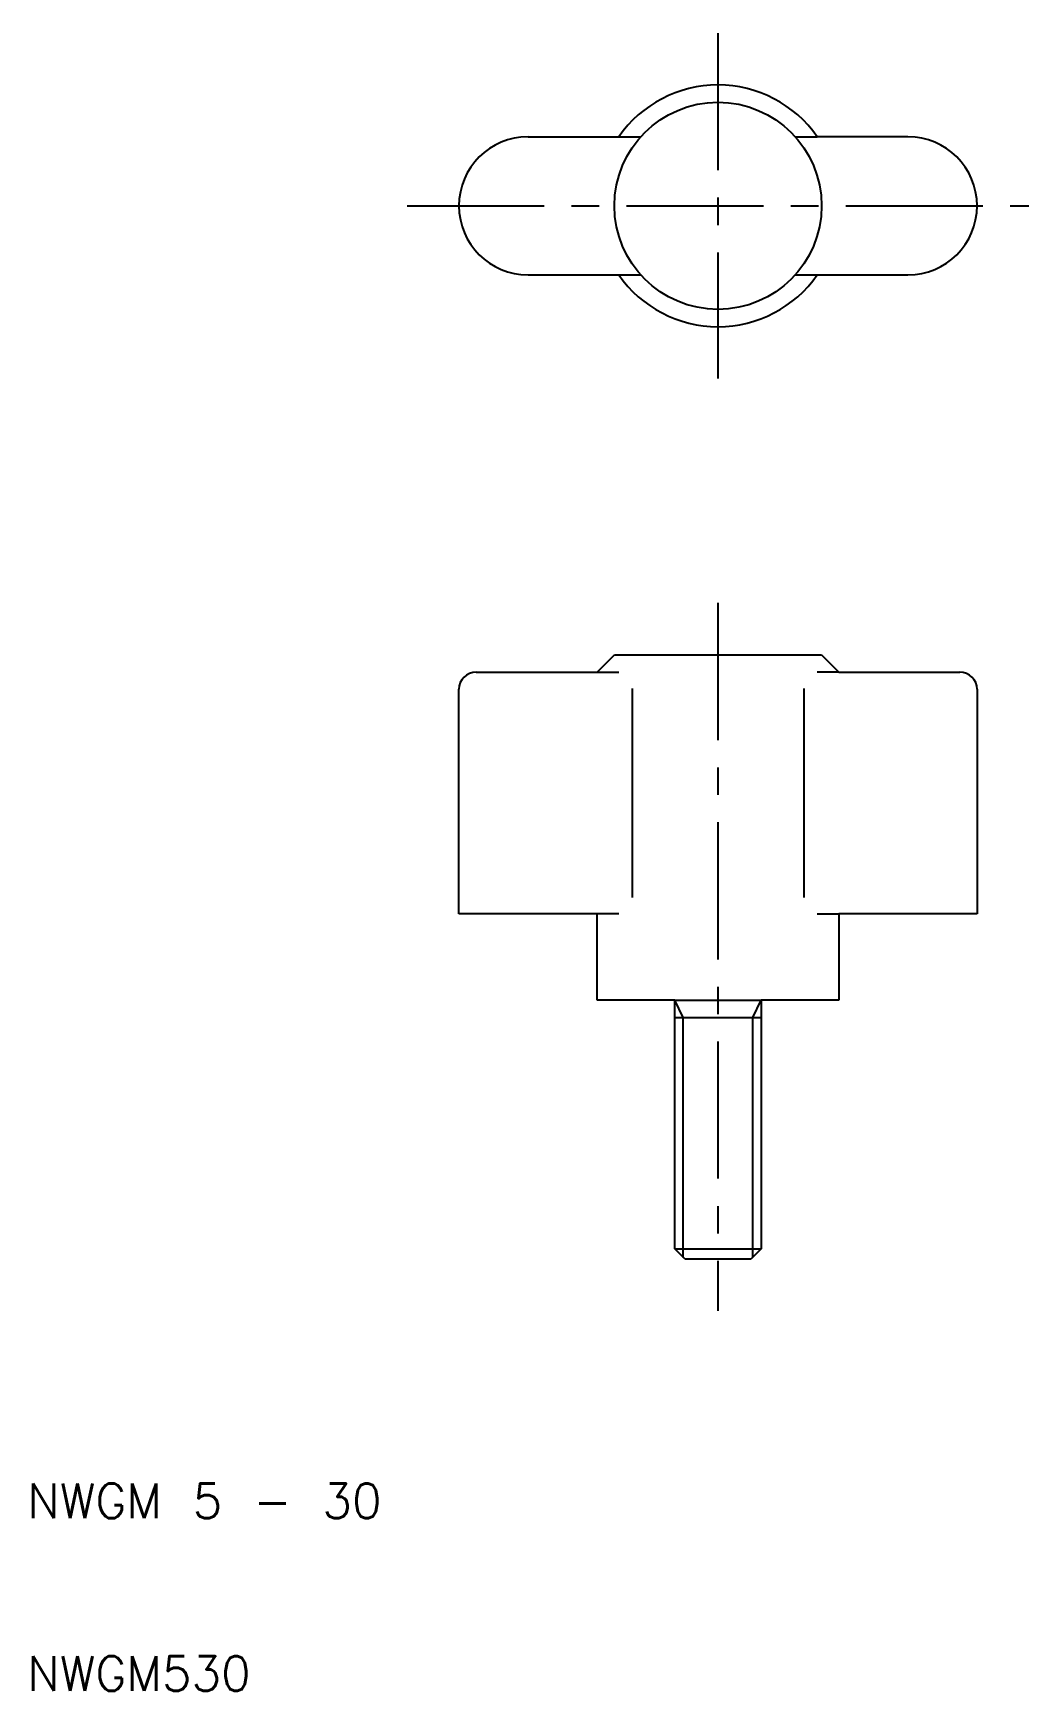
# Model space of a CAD drawing. Extents: x 10.3 to 68, y 10 to 106.
import ezdxf

# ---------------------------------------------------------------- set-up
doc = ezdxf.new("R2010")
doc.units = 0
doc.header["$LTSCALE"] = 0.25
doc.linetypes.add('CENTER', pattern=[50.8, 31.75, -6.35, 6.35, -6.35])
doc.layers.get('0').update_dxf_attribs({"linetype": 'CONTINUOUS'})
doc.layers.add('CENTER', color=1, linetype='CENTER')
doc.styles.get("Standard").update_dxf_attribs({"font": 'txt.shx', "bigfont": 'extfont.shx'})

msp = doc.modelspace()

# ---------------------------------------------------------------- linework, layer by layer
for p, q in [((39, 100), (44.255, 100)), ((44.255, 100), (45.528, 100)), ((54.472, 100), (55.745, 100)), ((61, 100), (55.745, 100)), ((39, 92), (44.255, 92)), ((44.255, 92), (45.528, 92)), ((54.472, 92), (55.745, 92)), ((55.745, 92), (61, 92)), ((43, 69), (44, 70)), ((44, 70), (56, 70)), ((56, 70), (57, 69)), ((36, 69), (43, 69)), ((43, 69), (44.255, 69)), ((57, 69), (55.745, 69)), ((57, 69), (64, 69)), ((35, 55), (35, 68)), ((45.037, 68.047), (45.037, 55.953)), ((54.963, 68.047), (54.963, 55.953)), ((65, 68), (65, 55)), ((43, 55), (35, 55)), ((44.255, 55), (43, 55)), ((43, 50), (43, 55)), ((55.745, 55), (57, 55)), ((65, 55), (57, 55)), ((57, 55), (57, 50)), ((47.5, 50), (43, 50)), ((47.5, 35.591), (47.5, 50)), ((47.5, 50), (52.5, 50)), ((52.5, 50), (52.5, 35.591)), ((57, 50), (52.5, 50)), ((47.5, 49), (52.5, 49)), ((47.5, 35.591), (52.5, 35.591)), ((48.091, 35), (47.5, 35.591)), ((52.5, 35.591), (51.909, 35)), ((51.909, 35), (48.091, 35))]:
    msp.add_line(p, q)
at = {"color": 3}
for p, q in [((47.99, 49), (47.5, 50)), ((52.01, 49), (52.5, 50)), ((47.99, 35.1), (47.99, 49)), ((52.01, 35.1), (52.01, 49))]:
    msp.add_line(p, q, dxfattribs=at)
msp.add_circle((50, 96), 6)
for centre, radius, start, end in [((50, 96), 7, 34.8499, 145.1501), ((39, 96), 4, 90, 270), ((61, 96), 4, 270, 90), ((50, 96), 7, 214.8499, 325.1501), ((36, 68), 1, 90, 180), ((64, 68), 1, 0, 90)]:
    msp.add_arc(centre, radius, start, end)
at = {"layer": 'CENTER', "color": 1, "linetype": 'CENTER'}
for p, q in [((50, 106), (50, 86)), ((32, 96), (68, 96)), ((50, 73), (50, 32))]:
    msp.add_line(p, q, dxfattribs=at)

# ---------------------------------------------------------------- texts
for s, p in [('NWGM 5 - 30', (10, 20)), ('NWGM530', (10, 10))]:
    msp.add_text(s, height=2).set_placement(p)

doc.saveas('drawing.dxf')
